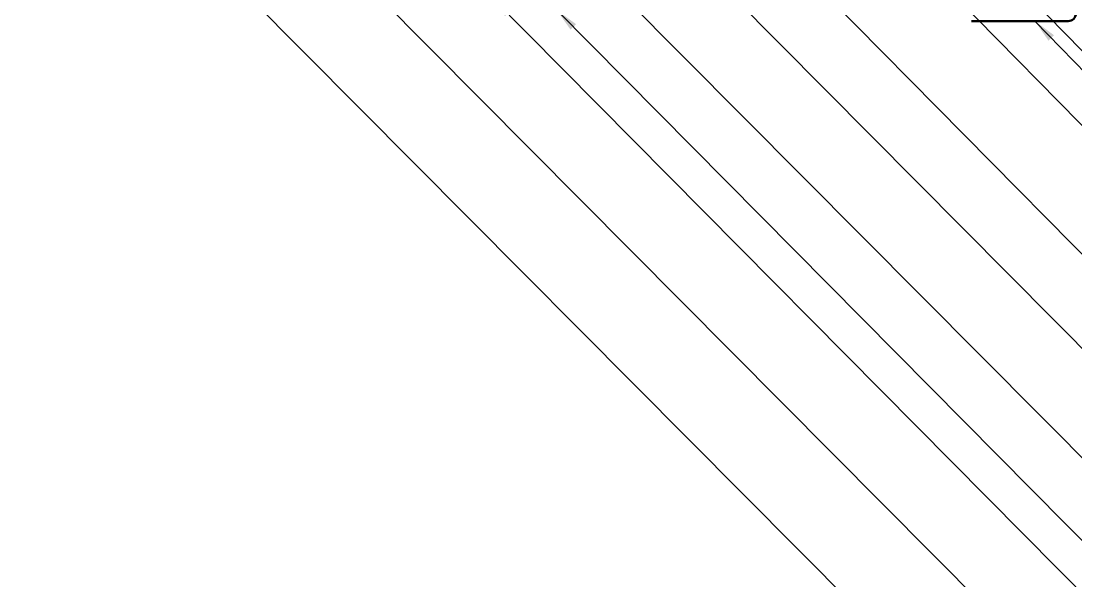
# Model space of a CAD drawing. Header units: inches. Extents: x 0.6 to 33.4, y 0.6 to 21.4.
# Drawn here: x 5.34 to 14.19, y 8.5 to 13.2 of the extents above; entities that cross this region are included whole.
import ezdxf

# ---------------------------------------------------------------- set-up
doc = ezdxf.new("R2010")
doc.units = ezdxf.units.IN
doc.header["$LTSCALE"] = 2
doc.header["$MEASUREMENT"] = 0
doc.layers.add('Symbol (ANSI)', color=7, linetype='Continuous', lineweight=25)
doc.layers.add('Visible (ANSI)', color=7, linetype='Continuous', lineweight=50)
doc.styles.add('Note Text (ANSI)', font='tahoma.ttf')
doc.dimstyles.new('Default (ANSI)$7', dxfattribs={"dimscale": 2, "dimtxt": 0.12, "dimasz": 0.098425, "dimexe": 0.125, "dimexo": 0.0625, "dimgap": 0.031496, "dimtad": 0, "dimtih": 1, "dimtoh": 1, "dimrnd": 1e-08, "dimzin": 4, "dimdsep": 46, "dimtxsty": 'Note Text (ANSI)', "dimcen": 0.09, "dimdle": 0.393701, "dimclrd": 256, "dimclre": 256, "dimclrt": 256, "dimadec": 0, "dimazin": 1, "dimtfac": 1, "dimtofl": 0, "dimtmove": 0, "dimatfit": 3, "dimfxl": 0, "dimtolj": 1, "dimtzin": 4, "dimlwd": -1, "dimlwe": -1, "dimarcsym": 0})

msp = doc.modelspace()

# ---------------------------------------------------------------- linework, layer by layer
at = {"layer": 'Visible (ANSI)', "color": 1, "true_color": 0xff0000}
msp.add_line((13.31376, 13.19504), (14.12476, 13.19504), dxfattribs=at)
msp.add_arc((14.12476, 13.25904), 0.064, 270, 0, dxfattribs=at)

# ---------------------------------------------------------------- leaders
at = {"layer": 'Symbol (ANSI)', "annotation_type": 0, "has_hookline": 1, "hookline_direction": 0}
for points, text_width in [([(5.3421, 18.48404), (15.85704, 7.90611), (16.05389, 7.90611)], 1.98995), ([(8.65607, 16.08079), (15.90077, 8.77309), (16.09762, 8.77309)], 1.40083), ([(6.23683, 14.42204), (15.94946, 4.64642), (16.14631, 4.64642)], 4.45958), ([(7.28738, 14.46404), (15.92686, 5.76157), (16.12371, 5.76157)], 2.86872), ([(12.25602, 14.33804), (15.9108, 10.62027), (16.10765, 10.62027)], 6.85072), ([(11.35563, 14.16404), (15.89544, 9.56123), (16.09229, 9.56123)], 2.2904), ([(13.05726, 14.15604), (15.78129, 11.36901), (15.97814, 11.36901)], 4.05985), ([(14.11476, 13.82685), (15.89746, 11.98116), (16.09431, 11.98116)], 1.56056), ([(9.2851, 13.39904), (15.88078, 6.74037), (16.07763, 6.74037)], 1.40954), ([(9.8344, 13.28704), (15.86799, 7.19045), (16.06484, 7.19045)], 4.52003), ([(13.84464, 13.19504), (15.93171, 11.04497), (16.12856, 11.04497)], 1.38955)]:
    msp.add_leader(points, dimstyle='Default (ANSI)$7', override={"dimtad": 0}, dxfattribs=dict(at, text_width=text_width))

doc.saveas('drawing.dxf')
